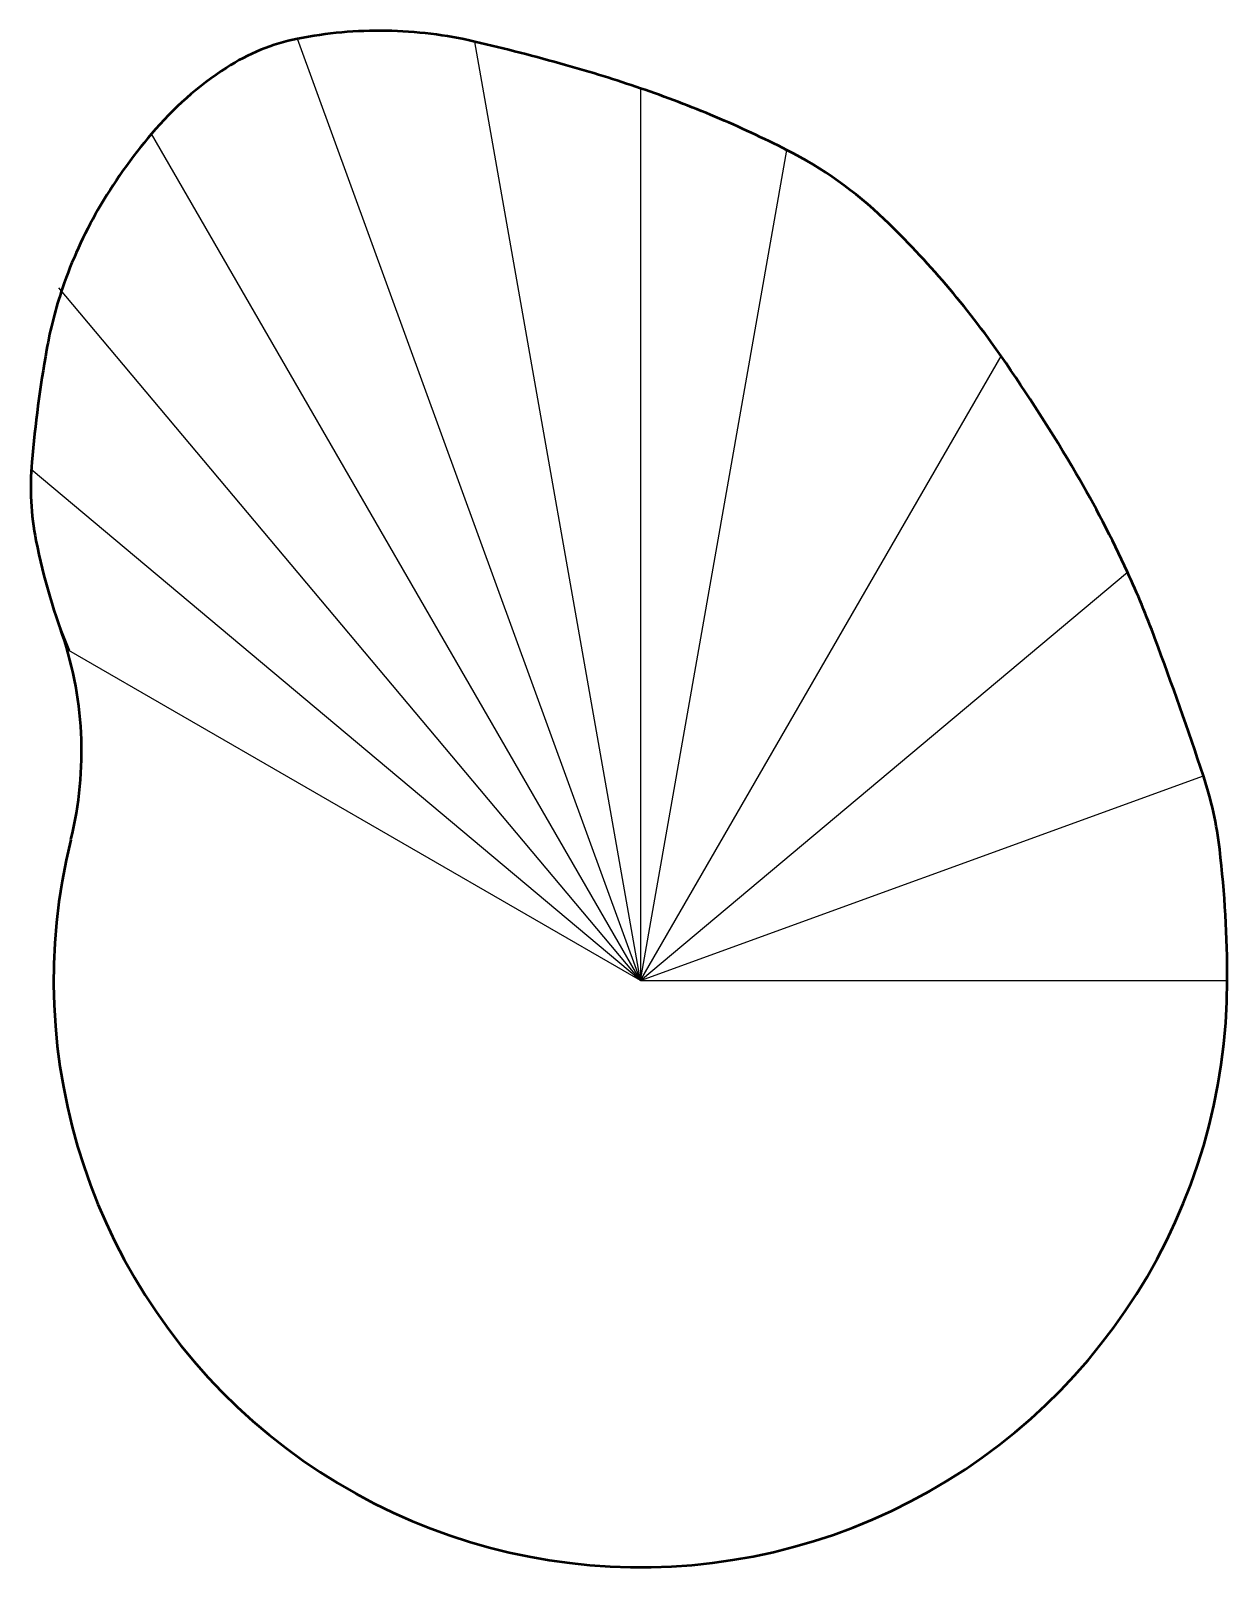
# Model space of a CAD drawing. Header units: millimetres. Extents: x 109.2 to 158.1, y 55.8 to 118.7.
import ezdxf

# ---------------------------------------------------------------- set-up
doc = ezdxf.new("R2010")
doc.units = ezdxf.units.MM
doc.header["$LTSCALE"] = 0.4
doc.layers.add('粗实线', color=7, linetype='Continuous', lineweight=50)
doc.layers.add('细实线', color=3, linetype='Continuous')

msp = doc.modelspace()

# ---------------------------------------------------------------- linework, layer by layer
at = {"layer": '粗实线'}
msp.add_lwpolyline([(158.138, 79.832, 0.029285), (157.828, 85.196, 0.051027), (157.16, 88.212, 0.009162), (155.181, 93.836, 0.01863), (154.055, 96.545, 0.024497), (151.946, 100.593, 0.019685), (148.888, 105.38, 0.049223), (144.116, 110.973, 0.074189), (140.128, 113.808, 0.017794), (137.197, 115.168, 0.017559), (134.138, 116.332, 0.013496), (131.067, 117.287, 0.01135), (127.365, 118.24, 0.053204), (123.738, 118.687, 0.053451), (120.115, 118.36, 0.095148), (117.206, 117.175, 0.072821), (114.138, 114.473, 0.045007), (111.949, 111.366, 0.048844), (110.502, 108.176, 0.03848), (109.848, 105.63, 0.02185), (109.244, 101.044, 0.070259), (109.415, 97.835, 0.047932), (110.755, 93.332)], format="xyb", dxfattribs=at)
for centre, radius, start, end in [((96.279, 89.201), 15, 346.10056, 19.73074), ((134.138, 79.832), 24, 166.10056, 0)]:
    msp.add_arc(centre, radius, start, end, dxfattribs=at)
at = {"layer": '细实线'}
for p, q in [((134.138, 79.832), (120.115, 118.36)), ((134.138, 79.832), (127.365, 118.24)), ((134.138, 116.332), (134.138, 79.832)), ((134.138, 79.832), (114.138, 114.473)), ((134.138, 79.832), (140.128, 113.808)), ((134.138, 79.832), (110.354, 108.176)), ((134.138, 79.832), (148.888, 105.38)), ((134.138, 79.832), (109.222, 100.739)), ((134.138, 79.832), (154.055, 96.545)), ((134.138, 79.832), (110.755, 93.332)), ((134.138, 79.832), (157.16, 88.212)), ((134.138, 79.832), (158.138, 79.832))]:
    msp.add_line(p, q, dxfattribs=at)

doc.saveas('drawing.dxf')
